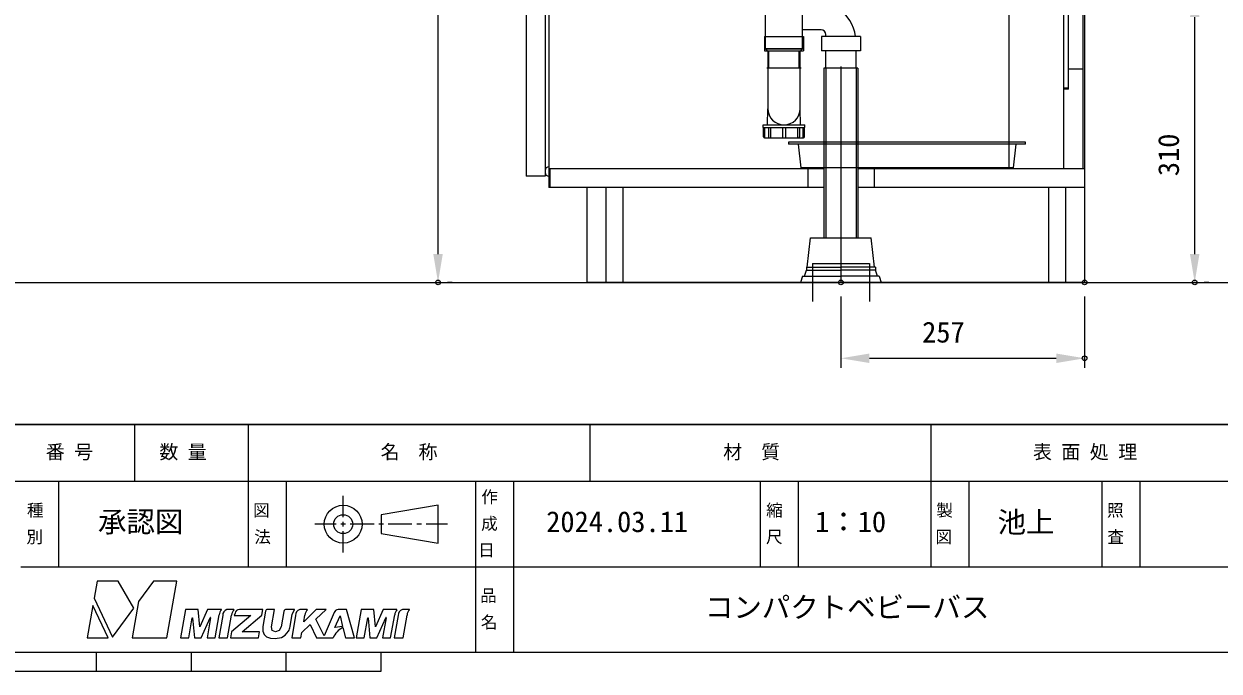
# Model space of a CAD drawing. Units: millimetres on the paper. Extents: x -203 to 203, y -143 to 143.
# Drawn here: x 12.3 to 138.4, y -140 to -71.7 of the extents above; entities that cross this region are included whole.
import ezdxf
from ezdxf.enums import TextEntityAlignment as Align

# ---------------------------------------------------------------- set-up
doc = ezdxf.new("R2010")
doc.units = ezdxf.units.MM
doc.header["$PDMODE"] = 32
doc.header["$PDSIZE"] = 0.5
for name, color, linetype, lineweight in [('0-1_図面_FORMAT$03_TEXT', 7, 'Continuous', 18), ('0-2_図面_FORMAT$02_LOGO$01_MZ_LO', 7, 'Continuous', 18), ('0-4_図面_FORMAT$01_WAKU$OUT_LINE', 6, 'Continuous', 18), ('0-5_図面_FORMAT$01_WAKU$SUB_LINE', 7, 'Continuous', 18), ('0-6_DIMENSION_LINES$02_DIMENSI', 7, 'Continuous', 20), ('0-9_DIMENSION_LINES$03_LINES', 7, 'Continuous', 18), ('0-A_DIMENSION_LINES$04_SUB_LIN', 4, 'Continuous', 18), ('0-B_DIMENSION_LINES$01_CENTER_', 7, 'Continuous', 20), ('0-C_DIMENSION_LINES$想像線', 4, 'Continuous', 18), ('0-E_WAKU_INVISIBLE', 7, 'Continuous', 18)]:
    doc.layers.add(name, color=color, linetype=linetype, lineweight=lineweight)
doc.layers.add('0-7_DEFPOINTS', color=7, linetype='Continuous')
doc.styles.add('ＭＳ ゴシック', font='')
doc.styles.get('ＭＳ ゴシック').set_extended_font_data('MS Gothic')

# ---------------------------------------------------------------- blocks, each defined once
blk = doc.blocks.new('X38')
at = {"layer": '0-1_図面_FORMAT$03_TEXT', "style": 'ＭＳ ゴシック'}
for s, p in [('照', (336.558, 24.443)), ('査', (336.593, 21.632))]:
    blk.add_text(s, height=1.283, dxfattribs=at).set_placement(p, align=Align.BOTTOM_LEFT)
blk = doc.blocks.new('X39')
at = {"layer": '0-1_図面_FORMAT$03_TEXT', "style": 'ＭＳ ゴシック'}
for s, p in [('製', (318.549, 24.443)), ('図', (318.451, 21.632))]:
    blk.add_text(s, height=1.283, dxfattribs=at).set_placement(p, align=Align.BOTTOM_LEFT)
blk = doc.blocks.new('X40')
at = {"layer": '0-1_図面_FORMAT$03_TEXT', "style": 'ＭＳ ゴシック'}
for s, p in [('縮', (300.602, 24.443)), ('尺', (300.584, 21.632))]:
    blk.add_text(s, height=1.283, dxfattribs=at).set_placement(p, align=Align.BOTTOM_LEFT)
blk = doc.blocks.new('X41')
at = {"layer": '0-1_図面_FORMAT$03_TEXT', "style": 'ＭＳ ゴシック'}
for s, p in [('品', (270.443, 15.443)), ('名', (270.514, 12.632))]:
    blk.add_text(s, height=1.283, dxfattribs=at).set_placement(p, align=Align.BOTTOM_LEFT)
blk = doc.blocks.new('X42')
at = {"layer": '0-1_図面_FORMAT$03_TEXT', "style": 'ＭＳ ゴシック'}
for s, p in [('種', (222.653, 24.443)), ('別', (222.6, 21.632))]:
    blk.add_text(s, height=1.283, dxfattribs=at).set_placement(p, align=Align.BOTTOM_LEFT)
blk = doc.blocks.new('X43')
at = {"layer": '0-1_図面_FORMAT$03_TEXT', "style": 'ＭＳ ゴシック'}
for s, p in [('図', (246.502, 24.443)), ('法', (246.618, 21.632))]:
    blk.add_text(s, height=1.283, dxfattribs=at).set_placement(p, align=Align.BOTTOM_LEFT)
blk = doc.blocks.new('X44')
at = {"layer": '0-1_図面_FORMAT$03_TEXT', "style": 'ＭＳ ゴシック'}
for s, p in [('作', (270.567, 25.848)), ('成', (270.549, 23.037)), ('日', (270.238, 20.226))]:
    blk.add_text(s, height=1.283, dxfattribs=at).set_placement(p, align=Align.BOTTOM_LEFT)
blk = doc.blocks.new('D1')
at = {"layer": '0-6_DIMENSION_LINES$02_DIMENSI'}
for p, q in [((336.92, 80.5), (346.8, 80.5)), ((345.8, 52.5), (345.8, 77.5)), ((347.3, 49.5), (346.8, 49.5))]:
    blk.add_line(p, q, dxfattribs=at)
for points in [[(346.3, 77.5), (345.3, 77.5), (345.8, 80.5)], [(345.3, 52.5), (346.3, 52.5), (345.8, 49.5)]]:
    blk.add_solid(points, dxfattribs=at)
at = {"layer": '0-7_DEFPOINTS'}
for p in [(335.42, 80.5), (345.8, 80.5), (345.8, 49.5)]:
    blk.add_point(p, dxfattribs=at)
at = {"layer": '0-6_DIMENSION_LINES$02_DIMENSI', "style": 'ＭＳ ゴシック'}
blk.add_text('310', height=2.199, rotation=90, dxfattribs=at).set_placement((344.8, 60.714), align=Align.BOTTOM_LEFT)
blk = doc.blocks.new('D2')
at = {"layer": '0-6_DIMENSION_LINES$02_DIMENSI'}
for p, q in [((308.49, 48), (308.49, 40.5)), ((334.19, 48), (334.19, 40.5)), ((311.49, 41.5), (331.191, 41.5))]:
    blk.add_line(p, q, dxfattribs=at)
for points in [[(311.49, 42), (311.49, 41), (308.49, 41.5)], [(331.191, 41), (331.191, 42), (334.19, 41.5)]]:
    blk.add_solid(points, dxfattribs=at)
at = {"layer": '0-7_DEFPOINTS'}
for p in [(308.49, 49.5), (334.19, 49.5), (334.19, 41.5)]:
    blk.add_point(p, dxfattribs=at)
at = {"layer": '0-6_DIMENSION_LINES$02_DIMENSI', "style": 'ＭＳ ゴシック'}
blk.add_text('257', height=2.199, dxfattribs=at).set_placement((317.055, 42.5), align=Align.BOTTOM_LEFT)
blk = doc.blocks.new('D15')
at = {"layer": '0-6_DIMENSION_LINES$02_DIMENSI'}
for p, q in [((270.19, 118.5), (265, 118.5)), ((266, 52.5), (266, 115.5)), ((267.5, 49.5), (267, 49.5))]:
    blk.add_line(p, q, dxfattribs=at)
for points in [[(266.5, 115.5), (265.5, 115.5), (266, 118.5)], [(265.5, 52.5), (266.5, 52.5), (266, 49.5)]]:
    blk.add_solid(points, dxfattribs=at)
at = {"layer": '0-7_DEFPOINTS'}
for p in [(266, 118.5), (271.69, 118.5), (266, 49.5)]:
    blk.add_point(p, dxfattribs=at)
at = {"layer": '0-6_DIMENSION_LINES$02_DIMENSI', "style": 'ＭＳ ゴシック'}
blk.add_text('690', height=2.199, rotation=90, dxfattribs=at).set_placement((265, 79.643), align=Align.BOTTOM_LEFT)

msp = doc.modelspace()

# ---------------------------------------------------------------- linework, layer by layer
at = {"layer": '0-1_図面_FORMAT$03_TEXT'}
for p, q in [((46, -123.75), (46, -121.5)), ((56, -122.5), (50, -123.5)), ((50, -123.5), (50, -125.5)), ((56, -126.5), (56, -122.5)), ((45.25, -124.5), (43, -124.5)), ((46.25, -124.5), (45.75, -124.5)), ((46, -124.75), (46, -124.25)), ((49.25, -124.5), (46.75, -124.5)), ((50.25, -124.5), (49.75, -124.5)), ((53.25, -124.5), (50.75, -124.5)), ((54.25, -124.5), (53.75, -124.5)), ((57, -124.5), (54.75, -124.5)), ((46, -127.5), (46, -125.25)), ((50, -125.5), (56, -126.5))]:
    msp.add_line(p, q, dxfattribs=at)
for radius in [2, 1]:
    msp.add_circle((46, -124.5), radius, dxfattribs=at)
at = {"layer": '0-2_図面_FORMAT$02_LOGO$01_MZ_LO'}
for p, q in [((20.052, -130.5), (19.733, -132.307)), ((22.281, -130.5), (20.052, -130.5)), ((23.918, -133.353), (22.281, -130.5)), ((26.007, -130.5), (24.423, -132.664)), ((28.452, -130.5), (26.007, -130.5)), ((27.394, -136.5), (28.452, -130.5)), ((19.733, -132.307), (21.68, -136.412)), ((19.598, -133.076), (18.994, -136.5)), ((21.221, -136.5), (19.598, -133.076)), ((21.68, -136.412), (23.918, -133.353)), ((24.423, -132.664), (23.747, -136.5)), ((29.38, -133.5), (28.851, -136.5)), ((30.713, -133.5), (29.38, -133.5)), ((30.881, -135.325), (30.713, -133.5)), ((31.697, -133.5), (30.881, -135.325)), ((33.156, -133.5), (31.697, -133.5)), ((33.164, -133.522), (33.156, -133.5)), ((34.478, -133.5), (33.731, -133.5)), ((34.491, -133.528), (34.478, -133.5)), ((37.537, -133.5), (35.065, -133.5)), ((37.431, -134.099), (37.537, -133.5)), ((38.764, -133.5), (38.048, -133.5)), ((38.441, -135.331), (38.764, -133.5)), ((40.714, -133.507), (40.002, -133.5)), ((40.626, -134.001), (40.864, -133.542)), ((40.849, -133.5), (40.714, -133.507)), ((40.864, -133.542), (40.849, -133.5)), ((42.209, -133.5), (41.412, -133.5)), ((43.143, -133.5), (41.836, -134.805)), ((42.222, -133.528), (42.209, -133.5)), ((43.107, -134.53), (44.192, -133.5)), ((44.192, -133.5), (43.143, -133.5)), ((46.337, -133.5), (45.468, -133.5)), ((47.188, -136.5), (46.337, -133.5)), ((47.89, -133.5), (47.361, -136.5)), ((49.223, -133.5), (47.89, -133.5)), ((49.391, -135.325), (49.223, -133.5)), ((50.207, -133.5), (49.391, -135.325)), ((51.666, -133.5), (50.207, -133.5)), ((51.674, -133.522), (51.666, -133.5)), ((52.988, -133.5), (52.241, -133.5)), ((53.001, -133.528), (52.988, -133.5)), ((29.708, -136.5), (30.085, -134.372)), ((30.085, -134.372), (30.121, -134.372)), ((30.121, -134.372), (30.313, -136.5)), ((31.031, -136.5), (31.977, -134.372)), ((32.019, -134.372), (31.642, -136.5)), ((32.493, -136.5), (32.919, -134.081)), ((33.299, -134.137), (32.883, -136.5)), ((33.799, -136.5), (34.222, -134.095)), ((36.248, -134.138), (34.235, -135.872)), ((34.592, -133.9), (34.52, -134.136)), ((34.52, -134.136), (36.248, -134.138)), ((35.358, -135.851), (37.431, -134.099)), ((37.806, -133.692), (37.524, -135.289)), ((39.755, -133.696), (39.466, -135.331)), ((40.399, -135.289), (40.626, -134.001)), ((40.987, -134.137), (40.572, -136.5)), ((41.836, -134.805), (41.959, -134.095)), ((43.995, -136.289), (43.107, -134.53)), ((45.049, -133.832), (43.995, -136.289)), ((45.11, -135.417), (45.68, -134.166)), ((45.68, -134.166), (45.934, -135.28)), ((48.218, -136.5), (48.595, -134.372)), ((48.595, -134.372), (48.631, -134.372)), ((48.631, -134.372), (48.823, -136.5)), ((49.541, -136.5), (50.487, -134.372)), ((50.529, -134.372), (50.152, -136.5)), ((51.003, -136.5), (51.429, -134.081)), ((51.809, -134.137), (51.393, -136.5)), ((52.309, -136.5), (52.732, -134.095)), ((34.235, -135.872), (34.125, -136.5)), ((37.184, -135.854), (35.358, -135.851)), ((37.07, -136.5), (37.184, -135.854)), ((37.524, -135.289), (37.521, -135.794)), ((37.521, -135.794), (37.657, -136.139)), ((38.51, -135.713), (38.441, -135.331)), ((38.863, -135.851), (38.51, -135.713)), ((39.262, -135.715), (38.863, -135.851)), ((39.466, -135.331), (39.262, -135.715)), ((39.895, -136.201), (40.227, -135.789)), ((40.233, -135.778), (40.29, -135.668)), ((41.544, -136.5), (41.644, -135.919)), ((41.644, -135.919), (42.528, -135.079)), ((42.528, -135.079), (43.184, -136.5)), ((45.934, -135.28), (45.11, -135.417)), ((45.965, -135.404), (46.245, -136.5)), ((18.994, -136.5), (21.221, -136.5)), ((23.747, -136.5), (27.394, -136.5)), ((28.851, -136.5), (29.708, -136.5)), ((30.313, -136.5), (31.031, -136.5)), ((31.642, -136.5), (32.493, -136.5)), ((32.883, -136.5), (33.799, -136.5)), ((34.125, -136.5), (37.07, -136.5)), ((37.657, -136.139), (37.93, -136.397)), ((37.93, -136.397), (38.341, -136.518)), ((38.341, -136.518), (38.813, -136.549)), ((38.813, -136.549), (39.48, -136.449)), ((39.48, -136.449), (39.895, -136.201)), ((40.572, -136.5), (41.537, -136.5)), ((41.537, -136.5), (41.538, -136.5)), ((41.538, -136.5), (41.544, -136.5)), ((43.184, -136.5), (44.946, -136.5)), ((46.245, -136.5), (47.188, -136.5)), ((47.361, -136.5), (48.218, -136.5)), ((48.823, -136.5), (49.541, -136.5)), ((50.152, -136.5), (51.003, -136.5)), ((51.393, -136.5), (52.309, -136.5))]:
    msp.add_line(p, q, dxfattribs=at)
msp.add_lwpolyline([(40.374, -135.424), (40.397, -135.301), (40.397, -135.301)], dxfattribs=at)
for centre, radius, start, end in [((33.774, -134.123), 0.856, 135.436, 177.18162), ((33.898, -134.078), 0.602, 106.10853, 185.61083), ((35.205, -134.213), 0.99, 136.18472, 173.12017), ((35.074, -133.99), 0.49, 91.03463, 169.38909), ((38.043, -133.742), 0.242, 88.80192, 167.99496), ((39.997, -133.747), 0.247, 88.77298, 167.99431), ((41.581, -134.073), 0.597, 106.38228, 186.12371), ((42.933, -134.202), 0.98, 136.54508, 173.70767), ((45.459, -133.92), 0.42, 88.83548, 167.9571), ((52.284, -134.123), 0.856, 135.436, 177.18162), ((52.408, -134.078), 0.602, 106.10853, 185.61083), ((53.715, -134.213), 0.99, 136.18472, 173.12017), ((31.998, -134.363), 0.0228, 337.38667, 202.61333), ((50.508, -134.363), 0.0228, 337.38667, 202.61333), ((38.92, -135.098), 1.479, 332.15939, 332.65034), ((39.51, -135.264), 0.878, 332.65034, 349.54143), ((38.551, -134.961), 1.876, 349.54143, 349.93236), ((46.839, -137.238), 2.032, 115.4544, 158.69079)]:
    msp.add_arc(centre, radius, start, end, dxfattribs=at)
at = {"layer": '0-4_図面_FORMAT$01_WAKU$OUT_LINE'}
for p, q in [((198, -114), (-198, -114)), ((198, -120), (-78, -120)), ((20, -140), (20, -138)), ((30, -140), (30, -138)), ((40, -140), (40, -138)), ((50, -140), (50, -138)), ((-50, -140), (50, -140))]:
    msp.add_line(p, q, dxfattribs=at)
msp.add_lwpolyline([(-198, -138), (198, -138), (198, 138), (-198, 138)], close=True, dxfattribs=at)
at = {"layer": '0-5_図面_FORMAT$01_WAKU$SUB_LINE'}
for p, q in [((24, -114), (24, -120)), ((36, -129), (36, -114)), ((72, -114), (72, -120)), ((108, -129), (108, -114)), ((16, -129), (16, -120)), ((40, -120), (40, -129)), ((60, -138), (60, -120)), ((64, -138), (64, -120)), ((90, -129), (90, -120)), ((94, -129), (94, -120)), ((112, -129), (112, -120)), ((126, -120), (126, -129)), ((130, -120), (130, -129)), ((12, -129), (144, -129))]:
    msp.add_line(p, q, dxfattribs=at)
at = {"layer": '0-9_DIMENSION_LINES$03_LINES'}
for p, q in [((116.19, -30), (116.19, -87)), ((121.99, -87), (121.99, -30)), ((123.99, -30), (123.99, -87)), ((67.69, -34), (67.69, -89)), ((67.29, -41.7), (67.29, -87.8)), ((67.29, -87.8), (65.29, -87.8)), ((96.69, -87), (67.79, -87)), ((94.99, -87), (94.99, -89)), ((124.19, -87), (100.29, -87)), ((101.99, -87), (101.99, -89)), ((96.69, -89), (67.69, -89)), ((71.69, -89), (71.69, -99)), ((73.69, -89), (73.69, -99)), ((75.49, -89), (75.49, -99)), ((124.19, -89), (100.29, -89)), ((120.39, -89), (120.39, -99)), ((122.19, -89), (122.19, -99)), ((-184, -99), (191, -99)), ((124.19, -99), (71.69, -99))]:
    msp.add_line(p, q, dxfattribs=at)
for points in [[(124.19, -30), (124.19, -99), (71.69, -99)], [(67.29, -41.7), (65.29, -41.7), (65.29, -87.8)]]:
    msp.add_lwpolyline(points, dxfattribs=at)
at = {"layer": '0-A_DIMENSION_LINES$04_SUB_LIN'}
for p, q in [((122.49, -78.6), (122.49, -57.4)), ((94.44, -74.35), (94.44, -69.95)), ((90.44, -73.05), (94.54, -73.05)), ((90.44, -73.05), (94.54, -73.05)), ((94.54, -73.05), (94.54, -74.55)), ((94.54, -73.05), (94.54, -74.55)), ((96.39, -72.35), (94.59, -72.35)), ((96.44, -73.05), (96.44, -74.55)), ((100.54, -73.05), (96.44, -73.05)), ((96.89, -73.05), (96.89, -72.85)), ((90.44, -74.35), (94.54, -74.35)), ((94.44, -74.35), (90.54, -74.35)), ((90.54, -74.35), (90.79, -74.6)), ((94.44, -74.35), (90.54, -74.35)), ((90.54, -74.35), (90.79, -74.6)), ((94.44, -74.35), (94.19, -74.6)), ((94.44, -74.35), (94.19, -74.6)), ((90.79, -74.6), (90.79, -80.67)), ((94.19, -74.6), (90.79, -74.6)), ((94.19, -74.6), (90.79, -74.6)), ((90.89, -76.409), (90.89, -74.55)), ((94.09, -76.409), (94.09, -74.55)), ((94.19, -80.67), (94.19, -74.6)), ((96.89, -76.409), (96.89, -74.55)), ((100.09, -76.409), (100.09, -74.55)), ((94.29, -76.409), (90.69, -76.409)), ((100.29, -76.409), (96.69, -76.409)), ((96.69, -76.409), (96.69, -94.3)), ((96.89, -76.409), (96.89, -94.3)), ((100.09, -76.409), (100.09, -94.3)), ((100.29, -76.409), (100.29, -94.3)), ((123.99, -76.5), (122.49, -76.5)), ((122.49, -78.5), (121.99, -78.5)), ((122.49, -78.6), (121.99, -78.6)), ((90.76, -82.37), (90.79, -80.67)), ((94.22, -82.37), (94.19, -80.67)), ((90.3, -82.67), (90.3, -82.37)), ((90.3, -82.37), (94.68, -82.37)), ((90.3, -82.67), (94.68, -82.67)), ((90.33, -83.63), (90.33, -82.67)), ((90.48, -83.73), (90.48, -82.67)), ((90.861, -82.67), (90.861, -83.63)), ((91.073, -82.67), (91.073, -83.73)), ((92.34, -82.67), (92.34, -83.73)), ((92.64, -82.67), (92.64, -83.73)), ((93.908, -82.67), (93.908, -83.73)), ((94.12, -82.67), (94.12, -83.63)), ((94.5, -83.73), (94.5, -82.67)), ((94.65, -83.63), (94.65, -82.67)), ((94.68, -82.67), (94.68, -82.37)), ((90.43, -83.73), (94.55, -83.73)), ((67.79, -87), (67.79, -89)), ((94.94, -97.4), (95.29, -94.3)), ((95.29, -94.3), (101.69, -94.3)), ((102.04, -97.4), (101.69, -94.3)), ((94.64, -98.35), (94.86, -97.7)), ((94.86, -97.4), (94.86, -97.7)), ((94.86, -97.4), (98.49, -97.4)), ((94.86, -97.7), (98.49, -97.7)), ((102.12, -97.4), (98.49, -97.4)), ((102.34, -98.35), (102.12, -97.7)), ((94.44, -98.35), (98.49, -98.35)), ((102.54, -98.35), (98.49, -98.35)), ((102.54, -98.35), (102.74, -99))]:
    msp.add_line(p, q, dxfattribs=at)
for points in [[(94.44, -74.35), (90.54, -74.35), (90.54, -69.95)], [(90.44, -73.05), (90.44, -74.55), (94.54, -74.55)], [(90.44, -73.05), (90.44, -74.55), (94.54, -74.55)], [(100.54, -73.05), (100.54, -74.55), (96.44, -74.55)], [(102.12, -97.4), (102.12, -97.7), (98.49, -97.7)], [(94.44, -98.35), (94.24, -99), (102.74, -99)]]:
    msp.add_lwpolyline(points, dxfattribs=at)
for centre, radius, start, end in [((95.49, -73.75), 4.6, 8.75293, 99.38359), ((94.59, -72.85), 0.5, 90, 107.4576), ((96.39, -72.85), 0.5, 0, 90), ((92.49, -80.67), 1.7, 180, 0), ((90.43, -83.63), 0.1, 180, 270), ((90.961, -83.63), 0.1, 180, 270), ((94.02, -83.63), 0.1, 270, 0), ((94.55, -83.63), 0.1, 270, 0)]:
    msp.add_arc(centre, radius, start, end, dxfattribs=at)
at = {"layer": '0-B_DIMENSION_LINES$01_CENTER_'}
msp.add_line((98.49, -76.209), (98.49, -99), dxfattribs=at)
at = {"layer": '0-C_DIMENSION_LINES$想像線'}
for p, q in [((67.29, -41.8), (67.29, -87.4)), ((117.961, -84.4), (92.961, -84.4)), ((93.983, -84.4), (94.261, -86.9)), ((116.939, -84.4), (116.661, -86.9)), ((117.961, -84.4), (117.961, -84.2)), ((116.661, -86.9), (94.261, -86.9)), ((95.49, -97), (95.49, -101))]:
    msp.add_line(p, q, dxfattribs=at)
for points in [[(117.961, -84.2), (92.961, -84.2), (92.961, -84.4)], [(95.49, -97), (101.49, -97), (101.49, -101)]]:
    msp.add_lwpolyline(points, dxfattribs=at)
for centre, start, end in [((67.69, -87.2), 90, 180), ((67.69, -87.4), 180, 270)]:
    msp.add_arc(centre, 0.4, start, end, dxfattribs=at)
at = {"layer": '0-E_WAKU_INVISIBLE'}
for p, q in [((-198, -114), (198, -114)), ((-198, -138), (198, -138))]:
    msp.add_line(p, q, dxfattribs=at)

# ---------------------------------------------------------------- block references
at = {"layer": '0-1_図面_FORMAT$03_TEXT'}
for name in ['X44', 'X42', 'X40', 'X39', 'X43', 'X38', 'X41']:
    msp.add_blockref(name, (-210, -148.5), dxfattribs=at)
at = {"layer": '0-6_DIMENSION_LINES$02_DIMENSI'}
for name in ['D15', 'D1', 'D2']:
    msp.add_blockref(name, (-210, -148.5), dxfattribs=at)

# ---------------------------------------------------------------- texts
at = {"layer": '0-1_図面_FORMAT$03_TEXT', "style": 'ＭＳ ゴシック'}
for s, height, p in [('番 号', 1.466, (14.635, -118.047)), ('数 量', 1.466, (26.615, -118.047)), ('名\u3000称', 1.466, (49.95, -118.047)), ('材\u3000質', 1.466, (86.077, -118.047)), ('表 面 処 理', 1.466, (118.743, -118.047)), ('承認図', 2.199, (20.145, -126.002)), ('2024.03.11', 2.199, (67.409, -125.994)), ('1：10', 2.199, (95.767, -126.002)), ('池上', 2.199, (115.01, -126.046)), ('コンパクトベビーバス', 2.199, (84.15, -135.02))]:
    msp.add_text(s, height=height, dxfattribs=at).set_placement(p, align=Align.BOTTOM_LEFT)

doc.saveas('drawing.dxf')
